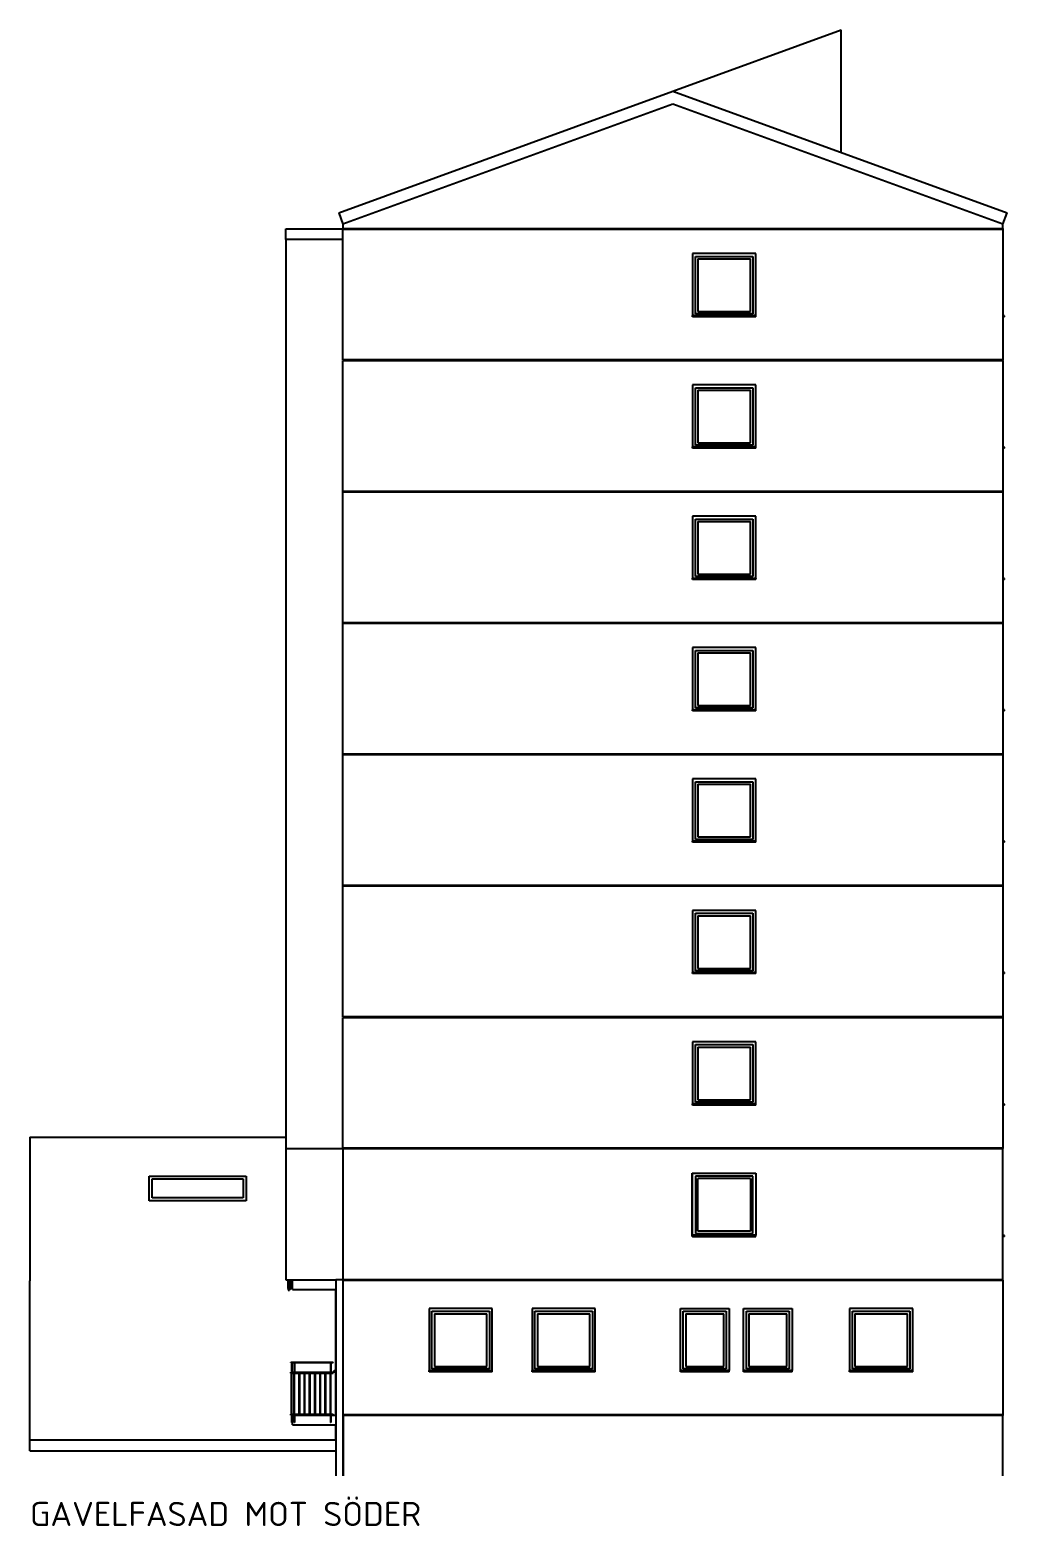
# Model space of a CAD drawing. Header units: millimetres. Extents: x 48 to 4070, y 10 to 629.
# Drawn here: x 1628 to 2032, y 10 to 629 of the extents above; entities that cross this region are included whole.
import ezdxf
from ezdxf.xclip import XClip

# ---------------------------------------------------------------- set-up
doc = ezdxf.new("R2010")
doc.units = ezdxf.units.MM
doc.header["$MEASUREMENT"] = 0
doc.header["$XCLIPFRAME"] = 0
for name, color, linetype in [('A--------P-', 7, 'Continuous'), ('A-01SC-----Ytterväggar2', 7, 'Continuous'), ('A1', 1, 'Continuous')]:
    doc.layers.add(name, color=color, linetype=linetype)
doc.styles.add('ISO', font='isocpeur_1.ttf')

# ---------------------------------------------------------------- blocks, each defined once
blk = doc.blocks.new('Drawing_2_2', base_point=(2027.32, 55.57))
at = {"layer": 'A-01SC-----Ytterväggar2'}
for p, q in [((1757.32, 542.37), (1733.72, 542.37)), ((1733.72, 542.37), (1733.72, 492.37)), ((1733.72, 492.37), (1733.72, 437.97)), ((1779.33, 492.37), (1779.33, 492.47)), ((1779.33, 492.27), (1779.33, 492.37)), ((1733.72, 437.97), (1733.72, 383.57)), ((1779.33, 437.97), (1779.33, 438.07)), ((1779.33, 437.87), (1779.33, 437.97)), ((1733.72, 383.57), (1733.72, 329.17)), ((1779.33, 383.57), (1779.33, 383.67)), ((1779.33, 383.47), (1779.33, 383.57)), ((1733.72, 329.17), (1733.72, 274.77)), ((1779.33, 329.17), (1779.33, 329.27)), ((1779.33, 329.07), (1779.33, 329.17)), ((1733.72, 274.77), (1733.72, 220.37)), ((1779.33, 274.77), (1779.33, 274.87)), ((1779.33, 274.67), (1779.33, 274.77)), ((1733.72, 220.37), (1733.72, 165.97)), ((1779.33, 220.37), (1779.33, 220.47)), ((1779.33, 220.27), (1779.33, 220.37)), ((1733.72, 165.97), (1779.33, 165.97)), ((1733.72, 165.97), (1733.72, 111.57)), ((1779.32, 165.87), (1779.32, 165.97)), ((1779.33, 165.97), (1779.33, 166.07)), ((1733.72, 111.57), (1754.32, 111.57)), ((1779.32, 111.57), (1779.32, 111.67))]:
    blk.add_line(p, q, dxfattribs=at)
at = {"layer": 'A1'}
for p, q in [((1894.05, 603.74), (1963.78, 629.12)), ((1963.78, 623.8), (1963.78, 629.12)), ((1963.78, 578.36), (1963.78, 623.8)), ((1755.61, 553.35), (1894.05, 603.74)), ((1894.05, 603.74), (2032.49, 553.35)), ((1894.05, 598.42), (1757.32, 548.65)), ((2030.78, 548.65), (1894.05, 598.42)), ((1755.61, 553.35), (1757.32, 548.65)), ((2030.78, 548.65), (2032.49, 553.35)), ((1733.72, 546.77), (1780.73, 546.77)), ((1733.72, 542.37), (1733.72, 546.77)), ((1757.32, 548.65), (1757.32, 546.87)), ((1757.32, 546.77), (1757.32, 546.87)), ((1757.32, 546.87), (2030.78, 546.87)), ((1757.32, 492.47), (1757.32, 546.67)), ((1757.32, 546.67), (2030.78, 546.67)), ((1762.92, 546.77), (1762.92, 546.87)), ((1780.73, 546.77), (1780.73, 546.87)), ((1780.73, 546.67), (1780.73, 546.77)), ((2025.18, 546.67), (2025.18, 546.77)), ((2025.18, 546.77), (2030.78, 546.77)), ((2030.78, 546.87), (2030.78, 548.65)), ((2030.78, 546.87), (2030.78, 546.77)), ((2030.78, 546.67), (2030.78, 546.77)), ((2030.78, 546.67), (2030.78, 492.47)), ((1902.13, 536.57), (1902.13, 535.37)), ((1928.33, 536.57), (1902.13, 536.57)), ((1902.13, 535.37), (1902.13, 511.57)), ((1903.33, 511.57), (1903.33, 535.37)), ((1903.33, 535.37), (1927.13, 535.37)), ((1904.33, 534.37), (1904.33, 512.57)), ((1904.33, 534.37), (1926.13, 534.37)), ((1926.13, 512.57), (1926.13, 534.37)), ((1927.13, 535.37), (1927.13, 511.57)), ((1928.33, 535.37), (1928.33, 536.57)), ((1928.33, 511.57), (1928.33, 535.37)), ((1902.13, 511.57), (1902.13, 510.87)), ((1902.13, 510.84), (1902.13, 510.87)), ((1902.13, 510.87), (1928.33, 510.87)), ((1928.33, 510.84), (1902.13, 510.84)), ((1902.13, 510.37), (1902.13, 510.84)), ((1928.33, 510.37), (1902.13, 510.37)), ((1927.13, 511.57), (1903.33, 511.57)), ((1904.33, 512.57), (1926.13, 512.57)), ((1928.33, 510.87), (1928.33, 511.57)), ((1928.33, 510.87), (1928.33, 510.84)), ((1928.33, 510.37), (1928.33, 510.84)), ((2031.38, 510.79), (2030.78, 510.82)), ((2031.38, 510.37), (2030.78, 510.37)), ((2031.38, 510.37), (2031.38, 510.79)), ((2030.78, 492.47), (1757.32, 492.47)), ((1757.32, 438.07), (1757.32, 492.27)), ((1757.32, 492.27), (2030.78, 492.27)), ((1784.32, 492.47), (1784.32, 492.37)), ((1784.32, 492.37), (2025.18, 492.37)), ((2025.18, 492.37), (2025.18, 492.47)), ((2025.18, 492.27), (2025.18, 492.37)), ((2030.78, 492.37), (2030.78, 492.47)), ((2030.78, 492.27), (2030.78, 492.37)), ((2030.78, 492.27), (2030.78, 438.07)), ((1902.13, 482.17), (1902.13, 480.97)), ((1928.33, 482.17), (1902.13, 482.17)), ((1902.13, 480.97), (1902.13, 457.17)), ((1903.33, 457.17), (1903.33, 480.97)), ((1903.33, 480.97), (1927.13, 480.97)), ((1904.33, 479.97), (1904.33, 458.17)), ((1904.33, 479.97), (1926.13, 479.97)), ((1926.13, 458.17), (1926.13, 479.97)), ((1927.13, 480.97), (1927.13, 457.17)), ((1928.33, 480.97), (1928.33, 482.17)), ((1928.33, 457.17), (1928.33, 480.97)), ((1902.13, 457.17), (1902.13, 456.47)), ((1902.13, 456.44), (1902.13, 456.47)), ((1902.13, 456.47), (1928.33, 456.47)), ((1928.33, 456.44), (1902.13, 456.44)), ((1902.13, 455.97), (1902.13, 456.44)), ((1928.33, 455.97), (1902.13, 455.97)), ((1927.13, 457.17), (1903.33, 457.17)), ((1904.33, 458.17), (1926.13, 458.17)), ((1928.33, 456.47), (1928.33, 457.17)), ((1928.33, 456.47), (1928.33, 456.44)), ((1928.33, 455.97), (1928.33, 456.44)), ((2031.38, 456.39), (2030.78, 456.42)), ((2031.38, 455.97), (2030.78, 455.97)), ((2031.38, 455.97), (2031.38, 456.39)), ((2030.78, 438.07), (1757.32, 438.07)), ((1757.32, 383.67), (1757.32, 437.87)), ((1757.32, 437.87), (2030.78, 437.87)), ((1784.32, 438.07), (1784.32, 437.97)), ((1784.32, 437.97), (2025.18, 437.97)), ((2025.18, 437.97), (2025.18, 438.07)), ((2025.18, 437.87), (2025.18, 437.97)), ((2030.78, 437.97), (2030.78, 438.07)), ((2030.78, 437.87), (2030.78, 437.97)), ((2030.78, 437.87), (2030.78, 383.67)), ((1902.13, 427.77), (1902.13, 426.57)), ((1928.33, 427.77), (1902.13, 427.77)), ((1928.33, 426.57), (1928.33, 427.77)), ((1902.13, 426.57), (1902.13, 402.77)), ((1903.33, 402.77), (1903.33, 426.57)), ((1903.33, 426.57), (1927.13, 426.57)), ((1904.33, 425.57), (1904.33, 403.77)), ((1904.33, 425.57), (1926.13, 425.57)), ((1926.13, 403.77), (1926.13, 425.57)), ((1927.13, 426.57), (1927.13, 402.77)), ((1928.33, 402.77), (1928.33, 426.57)), ((1902.13, 402.77), (1902.13, 402.07)), ((1927.13, 402.77), (1903.33, 402.77)), ((1904.33, 403.77), (1926.13, 403.77)), ((1928.33, 402.07), (1928.33, 402.77)), ((1902.13, 402.04), (1902.13, 402.07)), ((1902.13, 402.07), (1928.33, 402.07)), ((1928.33, 402.04), (1902.13, 402.04)), ((1902.13, 401.57), (1902.13, 402.04)), ((1928.33, 401.57), (1902.13, 401.57)), ((1928.33, 402.07), (1928.33, 402.04)), ((1928.33, 401.57), (1928.33, 402.04)), ((2031.38, 401.99), (2030.78, 402.02)), ((2031.38, 401.57), (2030.78, 401.57)), ((2031.38, 401.57), (2031.38, 401.99)), ((2030.78, 383.67), (1757.32, 383.67)), ((1757.32, 329.27), (1757.32, 383.47)), ((1757.32, 383.47), (2030.78, 383.47)), ((1784.32, 383.67), (1784.32, 383.57)), ((1784.32, 383.57), (2025.18, 383.57)), ((2025.18, 383.57), (2025.18, 383.67)), ((2025.18, 383.47), (2025.18, 383.57)), ((2030.78, 383.57), (2030.78, 383.67)), ((2030.78, 383.47), (2030.78, 383.57)), ((2030.78, 383.47), (2030.78, 329.27)), ((1902.13, 373.37), (1902.13, 372.17)), ((1928.33, 373.37), (1902.13, 373.37)), ((1902.13, 372.17), (1902.13, 348.37)), ((1903.33, 348.37), (1903.33, 372.17)), ((1903.33, 372.17), (1927.13, 372.17)), ((1927.13, 372.17), (1927.13, 348.37)), ((1928.33, 372.17), (1928.33, 373.37)), ((1928.33, 348.37), (1928.33, 372.17)), ((1904.33, 371.17), (1904.33, 349.37)), ((1904.33, 371.17), (1926.13, 371.17)), ((1926.13, 349.37), (1926.13, 371.17)), ((1902.13, 348.37), (1902.13, 347.67)), ((1902.13, 347.64), (1902.13, 347.67)), ((1902.13, 347.67), (1928.33, 347.67)), ((1928.33, 347.64), (1902.13, 347.64)), ((1902.13, 347.17), (1902.13, 347.64)), ((1928.33, 347.17), (1902.13, 347.17)), ((1927.13, 348.37), (1903.33, 348.37)), ((1904.33, 349.37), (1926.13, 349.37)), ((1928.33, 347.67), (1928.33, 348.37)), ((1928.33, 347.67), (1928.33, 347.64)), ((1928.33, 347.17), (1928.33, 347.64)), ((2031.38, 347.59), (2030.78, 347.62)), ((2031.38, 347.17), (2030.78, 347.17)), ((2031.38, 347.17), (2031.38, 347.59)), ((2030.78, 329.27), (1757.32, 329.27)), ((1757.32, 274.87), (1757.32, 329.07)), ((1757.32, 329.07), (2030.78, 329.07)), ((1784.32, 329.27), (1784.32, 329.17)), ((1784.32, 329.17), (2025.18, 329.17)), ((2025.18, 329.17), (2025.18, 329.27)), ((2025.18, 329.07), (2025.18, 329.17)), ((2030.78, 329.17), (2030.78, 329.27)), ((2030.78, 329.07), (2030.78, 329.17)), ((2030.78, 329.07), (2030.78, 274.87)), ((1902.13, 318.97), (1902.13, 317.77)), ((1928.33, 318.97), (1902.13, 318.97)), ((1902.13, 317.77), (1902.13, 293.97)), ((1903.33, 293.97), (1903.33, 317.77)), ((1903.33, 317.77), (1927.13, 317.77)), ((1904.33, 316.77), (1904.33, 294.97)), ((1904.33, 316.77), (1926.13, 316.77)), ((1926.13, 294.97), (1926.13, 316.77)), ((1927.13, 317.77), (1927.13, 293.97)), ((1928.33, 317.77), (1928.33, 318.97)), ((1928.33, 293.97), (1928.33, 317.77)), ((1902.13, 293.97), (1902.13, 293.27)), ((1902.13, 293.24), (1902.13, 293.27)), ((1902.13, 293.27), (1928.33, 293.27)), ((1928.33, 293.24), (1902.13, 293.24)), ((1902.13, 292.77), (1902.13, 293.24)), ((1928.33, 292.77), (1902.13, 292.77)), ((1927.13, 293.97), (1903.33, 293.97)), ((1904.33, 294.97), (1926.13, 294.97)), ((1928.33, 293.27), (1928.33, 293.97)), ((1928.33, 293.27), (1928.33, 293.24)), ((1928.33, 292.77), (1928.33, 293.24)), ((2031.38, 293.19), (2030.78, 293.22)), ((2031.38, 292.77), (2030.78, 292.77)), ((2031.38, 292.77), (2031.38, 293.19)), ((2030.78, 274.87), (1757.32, 274.87)), ((1757.32, 220.47), (1757.32, 274.67)), ((1757.32, 274.67), (2030.78, 274.67)), ((1784.32, 274.87), (1784.32, 274.77)), ((1784.32, 274.77), (2025.18, 274.77)), ((2025.18, 274.77), (2025.18, 274.87)), ((2025.18, 274.77), (2025.18, 274.67)), ((2030.78, 274.77), (2030.78, 274.87)), ((2030.78, 274.77), (2030.78, 274.67)), ((2030.78, 274.67), (2030.78, 220.47)), ((1902.13, 264.57), (1902.13, 263.37)), ((1928.33, 264.57), (1902.13, 264.57)), ((1902.13, 263.37), (1902.13, 239.57)), ((1903.33, 239.57), (1903.33, 263.37)), ((1903.33, 263.37), (1927.13, 263.37)), ((1904.33, 262.37), (1904.33, 240.57)), ((1904.33, 262.37), (1926.13, 262.37)), ((1926.13, 240.57), (1926.13, 262.37)), ((1927.13, 263.37), (1927.13, 239.57)), ((1928.33, 263.37), (1928.33, 264.57)), ((1928.33, 239.57), (1928.33, 263.37)), ((1902.13, 239.57), (1902.13, 238.87)), ((1902.13, 238.84), (1902.13, 238.87)), ((1902.13, 238.87), (1928.33, 238.87)), ((1928.33, 238.84), (1902.13, 238.84)), ((1902.13, 238.37), (1902.13, 238.84)), ((1928.33, 238.37), (1902.13, 238.37)), ((1927.13, 239.57), (1903.33, 239.57)), ((1904.33, 240.57), (1926.13, 240.57)), ((1928.33, 238.87), (1928.33, 239.57)), ((1928.33, 238.87), (1928.33, 238.84)), ((1928.33, 238.37), (1928.33, 238.84)), ((2031.38, 238.79), (2030.78, 238.82)), ((2031.38, 238.37), (2030.78, 238.37)), ((2031.38, 238.37), (2031.38, 238.79)), ((2030.78, 220.47), (1757.32, 220.47)), ((1757.32, 166.07), (1757.32, 220.27)), ((1757.32, 220.27), (2030.78, 220.27)), ((1784.32, 220.47), (1784.32, 220.37)), ((1784.32, 220.37), (2025.18, 220.37)), ((2025.18, 220.47), (2025.18, 220.37)), ((2025.18, 220.37), (2025.18, 220.27)), ((2030.78, 220.47), (2030.78, 220.37)), ((2030.78, 220.37), (2030.78, 220.27)), ((2030.78, 220.27), (2030.78, 166.07)), ((1902.13, 210.17), (1902.13, 208.97)), ((1928.33, 210.17), (1902.13, 210.17)), ((1902.13, 208.97), (1902.13, 185.17)), ((1903.33, 185.17), (1903.33, 208.97)), ((1903.33, 208.97), (1927.13, 208.97)), ((1904.33, 207.97), (1904.33, 186.17)), ((1904.33, 207.97), (1926.13, 207.97)), ((1926.13, 186.17), (1926.13, 207.97)), ((1927.13, 208.97), (1927.13, 185.17)), ((1928.33, 208.97), (1928.33, 210.17)), ((1928.33, 185.17), (1928.33, 208.97)), ((1904.33, 186.17), (1926.13, 186.17)), ((1902.13, 185.17), (1902.13, 184.47)), ((1902.13, 184.44), (1902.13, 184.47)), ((1902.13, 184.47), (1928.33, 184.47)), ((1928.33, 184.44), (1902.13, 184.44)), ((1902.13, 183.97), (1902.13, 184.44)), ((1928.33, 183.97), (1902.13, 183.97)), ((1927.13, 185.17), (1903.33, 185.17)), ((1928.33, 184.47), (1928.33, 185.17)), ((1928.33, 184.47), (1928.33, 184.44)), ((1928.33, 183.97), (1928.33, 184.44)), ((2031.38, 184.39), (2030.78, 184.42)), ((2031.38, 183.97), (2030.78, 183.97)), ((2031.38, 183.97), (2031.38, 184.39)), ((1627.62, 170.67), (1627.62, 155.67)), ((1627.62, 170.67), (1733.72, 170.67)), ((2030.78, 166.07), (1757.32, 166.07)), ((1757.32, 165.87), (1757.32, 111.67)), ((2030.78, 165.87), (1757.32, 165.87)), ((1779.32, 165.87), (1779.32, 165.97)), ((1779.32, 165.87), (1779.32, 165.97)), ((1784.32, 166.07), (1784.32, 165.97)), ((1784.32, 165.97), (2025.18, 165.97)), ((2025.18, 166.07), (2025.18, 165.97)), ((2025.18, 165.87), (2025.18, 165.97)), ((2030.78, 166.07), (2030.78, 165.97)), ((2030.78, 165.87), (2030.78, 165.97)), ((2030.78, 111.67), (2030.78, 165.87)), ((1627.62, 155.67), (1627.62, 111.17)), ((1902.03, 155.77), (1902.13, 155.77)), ((1902.03, 129.57), (1902.03, 155.77)), ((1902.13, 155.77), (1928.33, 155.77)), ((1902.13, 154.57), (1902.13, 155.77)), ((1928.33, 155.77), (1928.33, 154.57)), ((1677.02, 144.37), (1677.02, 154.57)), ((1677.02, 154.57), (1717.22, 154.57)), ((1678.22, 145.57), (1678.22, 153.37)), ((1678.22, 153.37), (1716.02, 153.37)), ((1716.02, 153.37), (1716.02, 145.57)), ((1717.22, 154.57), (1717.22, 144.37)), ((1902.13, 130.77), (1902.13, 154.57)), ((1903.33, 154.57), (1903.33, 130.77)), ((1927.13, 154.57), (1903.33, 154.57)), ((1904.33, 131.77), (1904.33, 153.57)), ((1926.13, 153.57), (1904.33, 153.57)), ((1926.13, 153.57), (1926.13, 131.77)), ((1927.13, 130.77), (1927.13, 154.57)), ((1928.33, 154.57), (1928.33, 130.77)), ((1717.22, 144.37), (1677.02, 144.37)), ((1716.02, 145.57), (1678.22, 145.57)), ((1902.13, 130.07), (1902.13, 130.77)), ((1903.33, 130.77), (1927.13, 130.77)), ((1926.13, 131.77), (1904.33, 131.77)), ((1928.33, 130.77), (1928.33, 130.07)), ((1902.13, 129.57), (1902.03, 129.57)), ((1902.13, 130.07), (1902.13, 130.04)), ((1928.33, 130.07), (1902.13, 130.07)), ((1902.13, 130.04), (1928.33, 130.04)), ((1902.13, 129.57), (1902.13, 130.04)), ((1902.13, 129.57), (1928.33, 129.57)), ((1928.33, 130.04), (1928.33, 130.07)), ((1928.33, 129.57), (1928.33, 130.04)), ((2031.38, 129.99), (2030.78, 130.02)), ((2031.38, 129.57), (2030.78, 129.57)), ((2031.38, 129.57), (2031.38, 129.99)), ((1734.68, 107.97), (1734.68, 111.57)), ((1734.72, 107.97), (1734.72, 111.57)), ((1734.84, 107.97), (1734.84, 111.57)), ((1734.85, 107.97), (1734.85, 111.57)), ((1735.02, 107.97), (1735.02, 111.57)), ((1735.03, 107.97), (1735.03, 111.57)), ((1735.14, 107.97), (1735.14, 111.57)), ((1735.18, 107.97), (1735.18, 111.57)), ((1735.48, 110.37), (1735.48, 111.57)), ((1735.56, 110.37), (1735.56, 111.57)), ((1736.4, 110.37), (1736.4, 111.57)), ((1736.48, 107.57), (1736.48, 111.57)), ((1736.48, 108.07), (1736.48, 111.57)), ((1754.32, 111.57), (1754.32, 55.57)), ((1757.32, 111.57), (1754.32, 111.57)), ((1757.32, 111.67), (2030.78, 111.67)), ((2030.78, 111.57), (1757.32, 111.57)), ((1757.32, 111.57), (1757.32, 55.57)), ((1784.32, 111.67), (1784.32, 111.57)), ((2025.18, 111.57), (2025.18, 111.67)), ((2030.78, 111.57), (2030.78, 111.67)), ((2030.78, 111.47), (2030.78, 111.57)), ((1627.62, 55.17), (1627.62, 111.17)), ((1734.68, 107.97), (1734.69, 107.97)), ((1734.69, 107.96), (1734.68, 107.93)), ((1734.68, 107.93), (1734.68, 107.31)), ((1734.68, 107.31), (1734.69, 107.28)), ((1734.72, 107.97), (1734.69, 107.96)), ((1734.69, 107.97), (1734.72, 107.97)), ((1734.69, 107.28), (1734.72, 107.27)), ((1734.71, 107.93), (1734.71, 107.94)), ((1734.71, 107.94), (1734.72, 107.94)), ((1734.71, 107.31), (1734.71, 107.93)), ((1734.71, 107.3), (1734.71, 107.31)), ((1734.72, 107.3), (1734.71, 107.3)), ((1734.72, 107.94), (1734.78, 107.94)), ((1734.78, 107.3), (1734.72, 107.3)), ((1734.72, 107.27), (1734.84, 107.27)), ((1734.78, 107.94), (1734.79, 107.94)), ((1734.79, 107.3), (1734.78, 107.3)), ((1734.79, 107.94), (1734.79, 107.93)), ((1734.79, 107.93), (1734.79, 107.69)), ((1734.79, 107.69), (1734.79, 107.68)), ((1734.79, 107.68), (1734.8, 107.68)), ((1734.8, 107.56), (1734.79, 107.56)), ((1734.79, 107.56), (1734.79, 107.55)), ((1734.79, 107.55), (1734.79, 107.31)), ((1734.79, 107.31), (1734.79, 107.3)), ((1734.8, 107.68), (1734.84, 107.68)), ((1734.84, 107.56), (1734.8, 107.56)), ((1734.82, 107.93), (1734.82, 107.94)), ((1734.82, 107.94), (1734.83, 107.94)), ((1734.82, 107.72), (1734.82, 107.93)), ((1734.82, 107.71), (1734.82, 107.72)), ((1734.83, 107.71), (1734.82, 107.71)), ((1734.82, 107.52), (1734.82, 107.53)), ((1734.82, 107.53), (1734.83, 107.53)), ((1734.82, 107.31), (1734.82, 107.52)), ((1734.82, 107.3), (1734.82, 107.31)), ((1734.83, 107.3), (1734.82, 107.3)), ((1734.83, 107.94), (1734.84, 107.94)), ((1735.03, 107.71), (1734.83, 107.71)), ((1734.83, 107.53), (1735.03, 107.53)), ((1734.84, 107.3), (1734.83, 107.3)), ((1734.83, 107.3), (1734.83, 107.3)), ((1734.85, 107.96), (1734.84, 107.97)), ((1734.84, 107.97), (1734.84, 107.97)), ((1734.84, 107.97), (1734.84, 107.97)), ((1734.84, 107.97), (1734.85, 107.97)), ((1734.84, 107.94), (1734.85, 107.95)), ((1734.84, 107.94), (1734.84, 107.94)), ((1734.84, 107.68), (1734.85, 107.68)), ((1734.85, 107.57), (1734.84, 107.56)), ((1734.85, 107.29), (1734.84, 107.3)), ((1734.84, 107.27), (1734.85, 107.28)), ((1734.84, 107.27), (1734.84, 107.27)), ((1734.85, 107.97), (1735.02, 107.97)), ((1734.85, 107.95), (1734.85, 107.96)), ((1734.85, 107.68), (1734.86, 107.67)), ((1734.86, 107.58), (1734.85, 107.57)), ((1734.85, 107.28), (1734.85, 107.29)), ((1734.86, 107.67), (1734.86, 107.65)), ((1734.86, 107.65), (1734.86, 107.59)), ((1734.86, 107.59), (1734.86, 107.58)), ((1734.87, 107.97), (1734.87, 107.77)), ((1734.99, 107.77), (1734.87, 107.77)), ((1734.89, 107.63), (1734.91, 107.66)), ((1734.9, 107.63), (1734.89, 107.63)), ((1734.89, 107.61), (1734.9, 107.62)), ((1734.91, 107.59), (1734.89, 107.61)), ((1734.9, 107.62), (1734.9, 107.63)), ((1734.9, 107.62), (1734.9, 107.62)), ((1734.91, 107.66), (1734.94, 107.66)), ((1734.94, 107.58), (1734.91, 107.59)), ((1734.94, 107.66), (1734.95, 107.65)), ((1734.95, 107.59), (1734.94, 107.58)), ((1734.95, 107.65), (1734.95, 107.65)), ((1734.95, 107.65), (1734.95, 107.65)), ((1734.95, 107.65), (1734.96, 107.65)), ((1734.96, 107.59), (1734.95, 107.59)), ((1734.95, 107.59), (1734.95, 107.59)), ((1734.95, 107.59), (1734.95, 107.59)), ((1734.96, 107.65), (1734.97, 107.65)), ((1734.97, 107.6), (1734.96, 107.59)), ((1734.97, 107.65), (1734.99, 107.65)), ((1734.99, 107.59), (1734.97, 107.6)), ((1734.99, 107.97), (1734.99, 107.77)), ((1734.99, 107.67), (1734.99, 107.68)), ((1734.99, 107.68), (1735, 107.68)), ((1734.99, 107.65), (1734.99, 107.67)), ((1734.99, 107.57), (1734.99, 107.59)), ((1734.99, 107.56), (1734.99, 107.57)), ((1735, 107.56), (1734.99, 107.56)), ((1735, 107.68), (1735.06, 107.68)), ((1735.06, 107.56), (1735, 107.56)), ((1735.03, 107.97), (1735.02, 107.97)), ((1735.02, 107.97), (1735.02, 107.96)), ((1735.02, 107.97), (1735.02, 107.97)), ((1735.02, 107.97), (1735.03, 107.97)), ((1735.02, 107.96), (1735.02, 107.95)), ((1735.02, 107.95), (1735.02, 107.94)), ((1735.02, 107.94), (1735.03, 107.94)), ((1735.03, 107.3), (1735.02, 107.3)), ((1735.02, 107.3), (1735.02, 107.29)), ((1735.02, 107.29), (1735.02, 107.28)), ((1735.02, 107.28), (1735.02, 107.27)), ((1735.02, 107.27), (1735.03, 107.27)), ((1735.03, 107.94), (1735.03, 107.94)), ((1735.03, 107.94), (1735.04, 107.94)), ((1735.04, 107.71), (1735.03, 107.71)), ((1735.03, 107.53), (1735.04, 107.53)), ((1735.04, 107.3), (1735.03, 107.3)), ((1735.03, 107.3), (1735.03, 107.3)), ((1735.03, 107.27), (1735.14, 107.27)), ((1735.04, 107.94), (1735.04, 107.93)), ((1735.04, 107.93), (1735.04, 107.72)), ((1735.04, 107.72), (1735.04, 107.71)), ((1735.04, 107.53), (1735.04, 107.52)), ((1735.04, 107.52), (1735.04, 107.31)), ((1735.04, 107.31), (1735.04, 107.3)), ((1735.06, 107.68), (1735.07, 107.68)), ((1735.07, 107.56), (1735.06, 107.56)), ((1735.07, 107.93), (1735.07, 107.94)), ((1735.07, 107.94), (1735.08, 107.94)), ((1735.07, 107.69), (1735.07, 107.93)), ((1735.07, 107.68), (1735.07, 107.69)), ((1735.07, 107.55), (1735.07, 107.56)), ((1735.07, 107.31), (1735.07, 107.55)), ((1735.07, 107.3), (1735.07, 107.31)), ((1735.08, 107.3), (1735.07, 107.3)), ((1735.08, 107.94), (1735.14, 107.94)), ((1735.14, 107.3), (1735.08, 107.3)), ((1735.17, 107.96), (1735.14, 107.97)), ((1735.14, 107.97), (1735.17, 107.97)), ((1735.14, 107.94), (1735.15, 107.94)), ((1735.15, 107.3), (1735.14, 107.3)), ((1735.14, 107.27), (1735.17, 107.28)), ((1735.15, 107.94), (1735.15, 107.93)), ((1735.15, 107.93), (1735.15, 107.31)), ((1735.15, 107.31), (1735.15, 107.3)), ((1735.17, 107.97), (1735.18, 107.97)), ((1735.18, 107.93), (1735.17, 107.96)), ((1735.17, 107.28), (1735.18, 107.31)), ((1735.18, 107.31), (1735.18, 107.93)), ((1735.36, 110.37), (1735.39, 110.37)), ((1735.36, 108.77), (1735.36, 110.37)), ((1735.36, 108.77), (1735.39, 108.77)), ((1735.39, 110.37), (1735.46, 110.37)), ((1735.39, 108.77), (1735.46, 108.77)), ((1735.46, 110.37), (1736.2, 110.37)), ((1735.46, 108.77), (1735.46, 110.37)), ((1735.46, 108.77), (1736.2, 108.77)), ((1735.48, 108.07), (1735.48, 108.77)), ((1735.48, 108.07), (1735.51, 108.07)), ((1735.51, 108.07), (1735.56, 108.07)), ((1735.56, 108.07), (1735.56, 108.77)), ((1735.56, 108.07), (1736.4, 108.07)), ((1736.2, 110.37), (1736.24, 110.37)), ((1736.2, 108.77), (1736.2, 110.37)), ((1736.2, 108.77), (1736.24, 108.77)), ((1736.24, 110.37), (1736.26, 110.37)), ((1736.24, 108.77), (1736.26, 108.77)), ((1736.26, 110.37), (1736.28, 110.37)), ((1736.26, 108.77), (1736.26, 110.37)), ((1736.26, 108.77), (1736.28, 108.77)), ((1736.28, 110.37), (1736.32, 110.37)), ((1736.28, 108.77), (1736.32, 108.77)), ((1736.32, 110.37), (1736.42, 110.37)), ((1736.32, 108.77), (1736.32, 110.37)), ((1736.32, 108.77), (1736.42, 108.77)), ((1736.4, 108.07), (1736.4, 108.77)), ((1736.4, 108.07), (1736.46, 108.07)), ((1736.42, 110.37), (1736.44, 110.37)), ((1736.42, 108.77), (1736.42, 110.37)), ((1736.42, 108.77), (1736.44, 108.77)), ((1736.44, 110.37), (1736.44, 110.37)), ((1736.44, 108.77), (1736.44, 110.37)), ((1736.44, 108.77), (1736.44, 108.77)), ((1736.46, 108.07), (1736.48, 108.07)), ((1736.48, 107.57), (1754.32, 107.57)), ((1754.3, 107.57), (1754.3, 74.02)), ((1754.3, 107.17), (1754.32, 107.17)), ((1757.34, 111.47), (2030.78, 111.47)), ((1757.34, 55.67), (1757.34, 111.47)), ((2030.78, 111.47), (2030.78, 55.67)), ((1792.98, 99.77), (1792.98, 98.57)), ((1819.18, 99.77), (1792.98, 99.77)), ((1819.18, 98.57), (1819.18, 99.77)), ((1835.67, 99.77), (1835.67, 98.57)), ((1861.87, 99.77), (1835.67, 99.77)), ((1861.87, 98.57), (1861.87, 99.77)), ((1897.14, 74.02), (1897.14, 99.77)), ((1897.14, 99.77), (1917.34, 99.77)), ((1917.34, 99.77), (1917.34, 74.02)), ((1923.26, 74.02), (1923.26, 99.77)), ((1923.26, 99.77), (1943.46, 99.77)), ((1943.46, 99.77), (1943.46, 74.02)), ((1967.18, 99.77), (1967.18, 98.57)), ((1993.38, 99.77), (1967.18, 99.77)), ((1993.38, 98.57), (1993.38, 99.77)), ((1792.98, 98.57), (1792.98, 74.77)), ((1794.18, 74.77), (1794.18, 98.57)), ((1794.18, 98.57), (1817.98, 98.57)), ((1795.18, 97.57), (1795.18, 75.77)), ((1795.18, 97.57), (1816.98, 97.57)), ((1816.98, 75.77), (1816.98, 97.57)), ((1817.98, 98.57), (1817.98, 74.77)), ((1819.18, 74.77), (1819.18, 98.57)), ((1835.67, 98.57), (1835.67, 74.77)), ((1836.87, 74.77), (1836.87, 98.57)), ((1836.87, 98.57), (1860.67, 98.57)), ((1837.87, 97.57), (1837.87, 75.77)), ((1837.87, 97.57), (1859.67, 97.57)), ((1859.67, 75.77), (1859.67, 97.57)), ((1860.67, 98.57), (1860.67, 74.77)), ((1861.87, 74.77), (1861.87, 98.57)), ((1898.34, 74.77), (1898.34, 98.57)), ((1898.34, 98.57), (1916.14, 98.57)), ((1899.34, 97.57), (1899.34, 75.77)), ((1899.34, 97.57), (1915.14, 97.57)), ((1915.14, 75.77), (1915.14, 97.57)), ((1916.14, 98.57), (1916.14, 74.77)), ((1924.46, 74.77), (1924.46, 98.57)), ((1924.46, 98.57), (1942.26, 98.57)), ((1925.46, 97.57), (1925.46, 75.77)), ((1925.46, 97.57), (1941.26, 97.57)), ((1941.26, 75.77), (1941.26, 97.57)), ((1942.26, 98.57), (1942.26, 74.77)), ((1967.18, 98.57), (1967.18, 74.77)), ((1968.38, 74.77), (1968.38, 98.57)), ((1968.38, 98.57), (1992.18, 98.57)), ((1969.38, 97.57), (1969.38, 75.77)), ((1969.38, 97.57), (1991.18, 97.57)), ((1991.18, 75.77), (1991.18, 97.57)), ((1992.18, 98.57), (1992.18, 74.77)), ((1993.38, 74.77), (1993.38, 98.57)), ((1735.68, 77.57), (1753.32, 77.57)), ((1735.68, 77.33), (1735.68, 77.57)), ((1735.68, 77.33), (1753.32, 77.33)), ((1735.96, 77.33), (1735.96, 73.33)), ((1736.2, 77.33), (1736.2, 73.33)), ((1737.04, 77.33), (1737.04, 73.33)), ((1737.28, 77.33), (1737.28, 73.33)), ((1752.12, 77.33), (1752.12, 73.33)), ((1752.36, 77.33), (1752.36, 73.33)), ((1753.32, 77.33), (1753.32, 77.57)), ((1792.98, 74.77), (1792.98, 74.07)), ((1817.98, 74.77), (1794.18, 74.77)), ((1795.18, 75.77), (1816.98, 75.77)), ((1819.18, 74.07), (1819.18, 74.77)), ((1835.67, 74.77), (1835.67, 74.07)), ((1860.67, 74.77), (1836.87, 74.77)), ((1837.87, 75.77), (1859.67, 75.77)), ((1861.87, 74.07), (1861.87, 74.77)), ((1916.14, 74.77), (1898.34, 74.77)), ((1899.34, 75.77), (1915.14, 75.77)), ((1942.26, 74.77), (1924.46, 74.77)), ((1925.46, 75.77), (1941.26, 75.77)), ((1967.18, 74.77), (1967.18, 74.07)), ((1992.18, 74.77), (1968.38, 74.77)), ((1969.38, 75.77), (1991.18, 75.77)), ((1993.38, 74.07), (1993.38, 74.77)), ((1735.68, 73.33), (1753.32, 73.33)), ((1735.68, 72.93), (1735.68, 73.33)), ((1735.68, 72.93), (1753.32, 72.93)), ((1735.96, 55.97), (1735.96, 72.93)), ((1736.2, 55.97), (1736.2, 72.93)), ((1737.04, 55.97), (1737.04, 72.93)), ((1737.28, 55.97), (1737.28, 72.93)), ((1739.19, 55.97), (1739.19, 72.93)), ((1739.43, 55.97), (1739.43, 72.93)), ((1741.35, 55.97), (1741.35, 72.93)), ((1741.59, 55.97), (1741.59, 72.93)), ((1743.5, 55.97), (1743.5, 72.93)), ((1743.74, 55.97), (1743.74, 72.93)), ((1745.66, 55.97), (1745.66, 72.93)), ((1745.9, 55.97), (1745.9, 72.93)), ((1747.81, 55.97), (1747.81, 72.93)), ((1748.05, 55.97), (1748.05, 72.93)), ((1749.96, 55.97), (1749.96, 72.93)), ((1750.2, 55.97), (1750.2, 72.93)), ((1752.12, 55.97), (1752.12, 72.93)), ((1752.36, 55.97), (1752.36, 72.93)), ((1753.32, 72.93), (1753.32, 73.33)), ((1753.72, 73.99), (1754.32, 74.02)), ((1753.72, 73.57), (1753.72, 73.99)), ((1753.72, 73.57), (1754.32, 73.57)), ((1754.3, 73.57), (1754.3, 55.57)), ((1792.98, 74.04), (1792.98, 74.07)), ((1792.98, 74.07), (1819.18, 74.07)), ((1819.18, 74.04), (1792.98, 74.04)), ((1792.98, 73.57), (1792.98, 74.04)), ((1819.18, 73.57), (1792.98, 73.57)), ((1819.18, 74.07), (1819.18, 74.04)), ((1819.18, 73.57), (1819.18, 74.04)), ((1835.67, 74.04), (1835.67, 74.07)), ((1835.67, 74.07), (1861.87, 74.07)), ((1861.87, 74.04), (1835.67, 74.04)), ((1835.67, 73.57), (1835.67, 74.04)), ((1861.87, 73.57), (1835.67, 73.57)), ((1861.87, 74.07), (1861.87, 74.04)), ((1861.87, 73.57), (1861.87, 74.04)), ((1897.14, 74.07), (1917.34, 74.07)), ((1897.14, 73.99), (1897.14, 74.02)), ((1917.34, 73.99), (1897.14, 73.99)), ((1897.14, 73.57), (1897.14, 73.99)), ((1917.34, 73.57), (1897.14, 73.57)), ((1917.34, 74.02), (1917.34, 73.99)), ((1917.34, 73.57), (1917.34, 73.99)), ((1923.26, 74.07), (1943.46, 74.07)), ((1923.26, 73.99), (1923.26, 74.02)), ((1943.46, 73.99), (1923.26, 73.99)), ((1923.26, 73.57), (1923.26, 73.99)), ((1943.46, 73.57), (1923.26, 73.57)), ((1943.46, 74.02), (1943.46, 73.99)), ((1943.46, 73.57), (1943.46, 73.99)), ((1967.18, 74.04), (1967.18, 74.07)), ((1967.18, 74.07), (1993.38, 74.07)), ((1993.38, 74.04), (1967.18, 74.04)), ((1967.18, 73.57), (1967.18, 74.04)), ((1993.38, 73.57), (1967.18, 73.57)), ((1993.38, 74.07), (1993.38, 74.04)), ((1993.38, 73.57), (1993.38, 74.04)), ((1735.68, 55.97), (1753.32, 55.97)), ((1735.68, 55.57), (1735.68, 55.97)), ((1753.32, 55.57), (1753.32, 55.97)), ((1627.62, 45.17), (1627.62, 55.17)), ((1735.68, 55.57), (1753.32, 55.57)), ((1735.96, 55.57), (1735.96, 52.57)), ((1736.2, 52.57), (1735.96, 52.57)), ((1736.2, 55.57), (1736.2, 52.57)), ((1736.48, 51.57), (1736.48, 55.57)), ((1736.48, 51.57), (1754.32, 51.57)), ((1737.04, 55.57), (1737.04, 52.57)), ((1737.28, 52.57), (1737.04, 52.57)), ((1737.28, 55.57), (1737.28, 52.57)), ((1752.12, 55.57), (1752.12, 52.57)), ((1752.36, 52.57), (1752.12, 52.57)), ((1752.36, 55.57), (1752.36, 52.57)), ((1753.32, 55.57), (1754.32, 55.57)), ((1754.3, 51.57), (1754.3, 45.17)), ((1754.32, 55.57), (1754.32, 30.39)), ((1757.32, 55.57), (1757.34, 55.57)), ((1757.32, 55.57), (1757.32, 30.39)), ((2030.78, 55.67), (1757.34, 55.67)), ((1757.34, 55.47), (1757.34, 55.57)), ((2030.78, 55.47), (1757.34, 55.47)), ((1757.34, 55.47), (1757.34, 30.39)), ((2030.78, 55.57), (2030.78, 55.67)), ((2030.78, 55.57), (2030.78, 55.47)), ((2030.78, 30.39), (2030.78, 55.47)), ((1754.3, 45.17), (1627.62, 45.17)), ((1627.62, 40.77), (1627.62, 45.17)), ((1754.3, 45.17), (1754.32, 45.17)), ((1627.62, 40.77), (1754.32, 40.77))]:
    blk.add_line(p, q, dxfattribs=at)

msp = doc.modelspace()

# ---------------------------------------------------------------- block references
at = {"layer": 'A--------P-'}
ref = msp.add_blockref('Drawing_2_2', (2027.32, 55.57), dxfattribs=at)
XClip(ref).set_block_clipping_path([(1627.6157082473, 30.3893906688), (2032.4880114891, 629.1207956122)])

# ---------------------------------------------------------------- texts
at = {"layer": 'A--------P-', "insert": (1627.62, 9.64), "char_height": 10, "attachment_point": 7, "style": 'ISO'}
msp.add_mtext('\\A1;{\\fISOCPEUR|b0|i0|c0|p34;GAVELFASAD MOT SÖDER}', dxfattribs=at)

doc.saveas('drawing.dxf')
